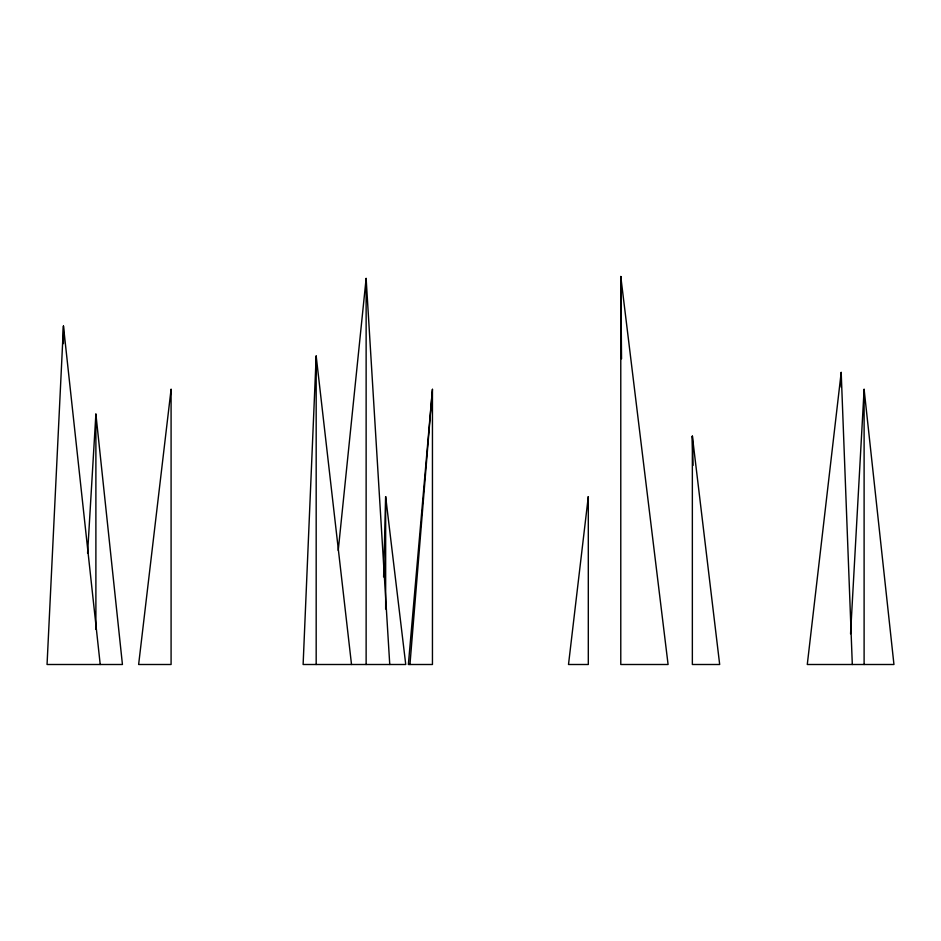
<?xml version="1.0" encoding="UTF-8"?>
<svg xmlns="http://www.w3.org/2000/svg" width="941" height="941" viewBox="0 0 941 941"><rect width="100%" height="100%" fill="white"/><g stroke="black" fill="none" stroke-linecap="round" stroke-linejoin="round"><path stroke-width="1.41" d="M383.622 576.927L385.657 496.636L405.747 664.499L303.12 664.499L316.176 356.004L351.511 664.499M100.217 664.499L63.447 326.033L47.05 664.499L122.436 664.499L95.888 414.087L87.584 553.202M850.558 633.763L864.109 389.327L893.95 664.499L807.284 664.499L841.195 372.424L852.311 664.499M409.958 664.499L432.448 389.327L432.448 664.499L408.359 664.499L432.448 389.327M338.231 550.438L366.131 278.43L389.75 664.499M620.778 276.501L668.086 664.499L620.778 664.499L620.778 276.501L621.542 358.803M692.353 436.106L719.677 664.499L692.353 664.499L692.353 436.106L693.058 465.383M864.109 389.327L864.109 664.499M841.195 372.424L841.195 387.104M385.657 496.636L385.657 609.039M366.131 278.43L366.131 664.499M316.176 356.004L316.176 664.499M95.888 414.087L95.888 629.353M63.447 326.033L63.447 343.618M171.086 389.327L171.086 664.499L138.633 664.499L171.086 389.327M588.301 496.636L568.505 664.499L588.301 664.499L588.301 496.636"/></g></svg>
